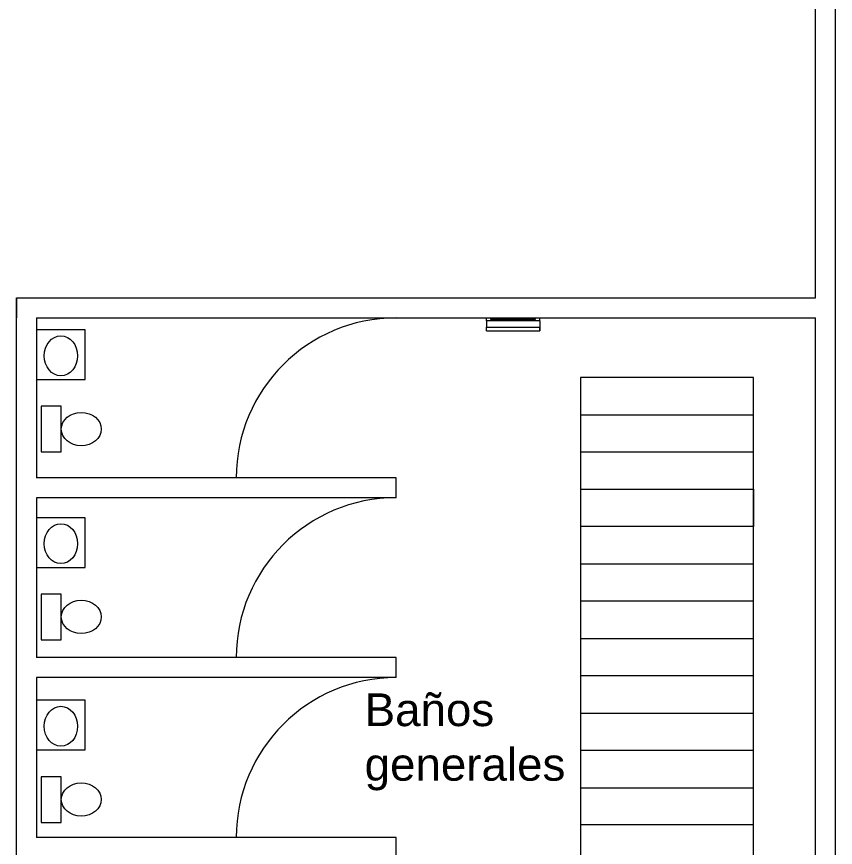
# Model space of a CAD drawing. Header units: millimetres. Extents: x -461 to 1315, y -154 to 152.
# Drawn here: x -292.76 to -286.61, y -105.44 to -99.2 of the extents above; entities that cross this region are included whole.
import ezdxf

# ---------------------------------------------------------------- set-up
doc = ezdxf.new("R2010")
doc.units = ezdxf.units.MM
for name, color, linetype, lineweight in [('A-DOOR', 251, 'Continuous', 13), ('A-FURN', 46, 'Continuous', 13), ('A-WALL', 253, 'Continuous', 15), ('C-SSWR', 3, 'Continuous', 13), ('E-LITE', 40, 'Continuous', 13), ('S-STRS', 4, 'Continuous', 13)]:
    doc.layers.add(name, color=color, linetype=linetype, lineweight=lineweight)
doc.styles.get("Standard").update_dxf_attribs({"font": 'arial.ttf'})

# ---------------------------------------------------------------- blocks, each defined once
blk = doc.blocks.new('*U155')
at = {"layer": 'E-LITE'}
for p, q in [((1106.4, 1404.1), (1186.5, 1404.1)), ((1106.4, 1399.8), (1106.4, 1404.1)), ((1113, 1403.7), (1121, 1403.7)), ((1113, 1403.2), (1113, 1403.7)), ((1121, 1403.2), (1113, 1403.2)), ((1113, 1403), (1121, 1403)), ((1113, 1402.5), (1113, 1403)), ((1121, 1402.5), (1113, 1402.5)), ((1113, 1402.3), (1121, 1402.3)), ((1113, 1401.8), (1113, 1402.3)), ((1121, 1403.7), (1121, 1403.2)), ((1121, 1403), (1121, 1402.5)), ((1121, 1402.3), (1121, 1401.8)), ((1121.4, 1403.7), (1129.4, 1403.7)), ((1121.4, 1403.2), (1121.4, 1403.7)), ((1129.4, 1403.2), (1121.4, 1403.2)), ((1121.4, 1403), (1129.4, 1403)), ((1121.4, 1402.5), (1121.4, 1403)), ((1129.4, 1402.5), (1121.4, 1402.5)), ((1121.4, 1402.3), (1129.4, 1402.3)), ((1121.4, 1401.8), (1121.4, 1402.3)), ((1129.4, 1403.7), (1129.4, 1403.2)), ((1129.4, 1403), (1129.4, 1402.5)), ((1129.4, 1402.3), (1129.4, 1401.8)), ((1129.8, 1403.7), (1137.8, 1403.7)), ((1129.8, 1403.2), (1129.8, 1403.7)), ((1137.8, 1403.2), (1129.8, 1403.2)), ((1129.8, 1403), (1137.8, 1403)), ((1129.8, 1402.5), (1129.8, 1403)), ((1137.8, 1402.5), (1129.8, 1402.5)), ((1129.8, 1402.3), (1137.8, 1402.3)), ((1129.8, 1401.8), (1129.8, 1402.3)), ((1137.8, 1403.7), (1137.8, 1403.2)), ((1137.8, 1403), (1137.8, 1402.5)), ((1137.8, 1402.3), (1137.8, 1401.8)), ((1138.3, 1403.7), (1146.2, 1403.7)), ((1138.3, 1403.2), (1138.3, 1403.7)), ((1146.2, 1403.2), (1138.3, 1403.2)), ((1138.3, 1403), (1146.2, 1403)), ((1138.3, 1402.5), (1138.3, 1403)), ((1146.2, 1402.5), (1138.3, 1402.5)), ((1138.3, 1402.3), (1146.2, 1402.3)), ((1138.3, 1401.8), (1138.3, 1402.3)), ((1146.2, 1403.7), (1146.2, 1403.2)), ((1146.2, 1403), (1146.2, 1402.5)), ((1146.2, 1402.3), (1146.2, 1401.8)), ((1146.7, 1403.2), (1146.7, 1403.7)), ((1146.7, 1403.7), (1154.7, 1403.7)), ((1154.7, 1403.2), (1146.7, 1403.2)), ((1146.7, 1402.5), (1146.7, 1403)), ((1146.7, 1403), (1154.7, 1403)), ((1154.7, 1402.5), (1146.7, 1402.5)), ((1146.7, 1401.8), (1146.7, 1402.3)), ((1146.7, 1402.3), (1154.7, 1402.3)), ((1154.7, 1403.7), (1154.7, 1403.2)), ((1154.7, 1403), (1154.7, 1402.5)), ((1154.7, 1402.3), (1154.7, 1401.8)), ((1155.1, 1403.2), (1155.1, 1403.7)), ((1155.1, 1403.7), (1163.1, 1403.7)), ((1163.1, 1403.2), (1155.1, 1403.2)), ((1155.1, 1402.5), (1155.1, 1403)), ((1155.1, 1403), (1163.1, 1403)), ((1163.1, 1402.5), (1155.1, 1402.5)), ((1155.1, 1401.8), (1155.1, 1402.3)), ((1155.1, 1402.3), (1163.1, 1402.3)), ((1163.1, 1403.7), (1163.1, 1403.2)), ((1163.1, 1403), (1163.1, 1402.5)), ((1163.1, 1402.3), (1163.1, 1401.8)), ((1163.5, 1403.2), (1163.5, 1403.7)), ((1163.5, 1403.7), (1171.5, 1403.7)), ((1171.5, 1403.2), (1163.5, 1403.2)), ((1163.5, 1402.5), (1163.5, 1403)), ((1163.5, 1403), (1171.5, 1403)), ((1171.5, 1402.5), (1163.5, 1402.5)), ((1163.5, 1401.8), (1163.5, 1402.3)), ((1163.5, 1402.3), (1171.5, 1402.3)), ((1171.5, 1403.7), (1171.5, 1403.2)), ((1171.5, 1403), (1171.5, 1402.5)), ((1171.5, 1402.3), (1171.5, 1401.8)), ((1171.9, 1403.2), (1171.9, 1403.7)), ((1171.9, 1403.7), (1179.9, 1403.7)), ((1179.9, 1403.2), (1171.9, 1403.2)), ((1171.9, 1402.5), (1171.9, 1403)), ((1171.9, 1403), (1179.9, 1403)), ((1179.9, 1402.5), (1171.9, 1402.5)), ((1171.9, 1401.8), (1171.9, 1402.3)), ((1171.9, 1402.3), (1179.9, 1402.3)), ((1179.9, 1403.7), (1179.9, 1403.2)), ((1179.9, 1403), (1179.9, 1402.5)), ((1179.9, 1402.3), (1179.9, 1401.8)), ((1186.5, 1399.8), (1186.5, 1404.1)), ((1186.5, 1399.8), (1106.4, 1399.8)), ((1106.4, 1399.8), (1106.4, 1389.9)), ((1106.4, 1389.9), (1186.5, 1389.9)), ((1106.4, 1389.9), (1106.4, 1389.9)), ((1106.4, 1385), (1106.4, 1389.9)), ((1106.4, 1385), (1106.4, 1389.9)), ((1121, 1401.8), (1113, 1401.8)), ((1129.4, 1401.8), (1121.4, 1401.8)), ((1137.8, 1401.8), (1129.8, 1401.8)), ((1146.2, 1401.8), (1138.3, 1401.8)), ((1154.7, 1401.8), (1146.7, 1401.8)), ((1163.1, 1401.8), (1155.1, 1401.8)), ((1171.5, 1401.8), (1163.5, 1401.8)), ((1179.9, 1401.8), (1171.9, 1401.8)), ((1186.5, 1399.8), (1186.5, 1389.9)), ((1186.5, 1389.9), (1186.5, 1389.9)), ((1186.5, 1389.9), (1186.5, 1385)), ((1186.5, 1385), (1186.5, 1389.9)), ((1106.4, 1385), (1106.4, 1385)), ((1106.4, 1384.7), (1106.4, 1385)), ((1106.4, 1384.7), (1106.4, 1385)), ((1106.4, 1384.7), (1186.5, 1384.7)), ((1106.4, 1384.7), (1106.4, 1384.7)), ((1186.5, 1385), (1186.5, 1385)), ((1186.5, 1384.7), (1186.5, 1385)), ((1186.5, 1385), (1186.5, 1384.7)), ((1186.5, 1384.7), (1186.5, 1384.7))]:
    blk.add_line(p, q, dxfattribs=at)

msp = doc.modelspace()

# ---------------------------------------------------------------- linework, layer by layer
at = {"layer": 'A-DOOR'}
for p, q in [((-289.9114, -102.6626), (-291.1114, -102.6626)), ((-289.9114, -104.0126), (-291.1114, -104.0126)), ((-289.9114, -105.3626), (-291.1114, -105.3626))]:
    msp.add_line(p, q, dxfattribs=at)
for centre in [(-289.9114, -102.6626), (-289.9114, -104.0126), (-289.9114, -105.3626)]:
    msp.add_arc(centre, 1.2, 90, 180, dxfattribs=at)
at = {"layer": 'A-FURN'}
for p, q in [((-292.2459, -101.5525), (-292.6114, -101.5525)), ((-292.2459, -101.9249), (-292.2459, -101.5525)), ((-292.6114, -101.9249), (-292.2459, -101.9249)), ((-292.2459, -102.9627), (-292.6114, -102.9627)), ((-292.2459, -103.3352), (-292.2459, -102.9627)), ((-292.6114, -103.3352), (-292.2459, -103.3352)), ((-292.2459, -104.3335), (-292.6114, -104.3335)), ((-292.2459, -104.7059), (-292.2459, -104.3335)), ((-292.6114, -104.7059), (-292.2459, -104.7059))]:
    msp.add_line(p, q, dxfattribs=at)
at = {"layer": 'A-WALL'}
for p, q in [((-286.6114, -111.4626), (-286.6114, -76.4626)), ((-286.7614, -101.3126), (-286.7614, -76.6126)), ((-292.7614, -111.3126), (-292.7614, -101.3126)), ((-292.7614, -101.3126), (-286.7614, -101.3126)), ((-292.7614, -101.3126), (-292.7614, -101.4626)), ((-292.7614, -101.3126), (-292.6114, -101.3126)), ((-292.6114, -101.4626), (-286.7614, -101.4626)), ((-292.6114, -101.4626), (-292.6114, -102.6626)), ((-286.7614, -108.5626), (-286.7614, -101.4626)), ((-289.9114, -102.6626), (-292.6114, -102.6626)), ((-289.9114, -102.8126), (-289.9114, -102.6626)), ((-292.6114, -102.8126), (-292.6114, -104.0126)), ((-289.9114, -102.8126), (-292.6114, -102.8126)), ((-289.9114, -104.0126), (-292.6114, -104.0126)), ((-289.9114, -104.1626), (-289.9114, -104.0126)), ((-292.6114, -104.1626), (-292.6114, -105.3626)), ((-289.9114, -104.1626), (-292.6114, -104.1626)), ((-289.9114, -105.3626), (-292.6114, -105.3626)), ((-289.9114, -105.5126), (-289.9114, -105.3626))]:
    msp.add_line(p, q, dxfattribs=at)
at = {"layer": 'C-SSWR'}
for points in [[(-292.5757, -102.4687), (-292.4257, -102.4687), (-292.4257, -102.1258), (-292.5757, -102.1258)], [(-292.5757, -103.879), (-292.4257, -103.879), (-292.4257, -103.5361), (-292.5757, -103.5361)], [(-292.5757, -105.2497), (-292.4257, -105.2497), (-292.4257, -104.9068), (-292.5757, -104.9068)]]:
    msp.add_lwpolyline(points, close=True, dxfattribs=at)
for centre, major_axis in [((-292.4287, -101.7472), (0, 0.15)), ((-292.2757, -102.2972), (-0.15, 0)), ((-292.4287, -103.1575), (0, 0.15)), ((-292.2757, -103.7075), (-0.15, 0)), ((-292.4287, -104.5282), (0, 0.15)), ((-292.2757, -105.0782), (-0.15, 0))]:
    msp.add_ellipse(centre, major_axis=major_axis, ratio=0.833333, dxfattribs=at)
at = {"layer": 'S-STRS'}
for p, q in [((-287.2271, -101.9095), (-288.5271, -101.9095)), ((-288.5271, -101.9095), (-288.5271, -107.7895)), ((-287.2271, -107.7895), (-287.2271, -101.9095)), ((-288.5271, -102.1895), (-287.2271, -102.1895)), ((-287.2271, -102.4695), (-288.5271, -102.4695)), ((-288.5271, -102.7495), (-287.2271, -102.7495)), ((-287.2271, -102.7495), (-287.2271, -103.0295)), ((-287.2271, -103.0295), (-288.5271, -103.0295)), ((-288.5271, -103.3095), (-287.2271, -103.3095)), ((-287.2271, -103.5895), (-288.5271, -103.5895)), ((-288.5271, -103.8695), (-287.2271, -103.8695)), ((-287.2271, -104.1495), (-288.5271, -104.1495)), ((-288.5271, -104.4295), (-287.2271, -104.4295)), ((-287.2271, -104.7095), (-288.5271, -104.7095)), ((-288.5271, -104.9895), (-287.2271, -104.9895)), ((-287.2271, -105.2695), (-288.5271, -105.2695))]:
    msp.add_line(p, q, dxfattribs=at)

# ---------------------------------------------------------------- block references
at = {"layer": 'E-LITE', "xscale": 0.004982751380907579, "yscale": 0.004982751380907579, "zscale": 0.004982751380907579}
msp.add_blockref('*U155', (-294.7446, -108.4589), dxfattribs=at)

# ---------------------------------------------------------------- texts
at = {"layer": 'A-WALL', "insert": (-290.1474, -104.2814), "char_height": 0.245775, "attachment_point": 1}
msp.add_mtext_dynamic_manual_height_columns('Baños generales', width=2.32677, gutter_width=1.2289, heights=[0], dxfattribs=at)

doc.saveas('drawing.dxf')
